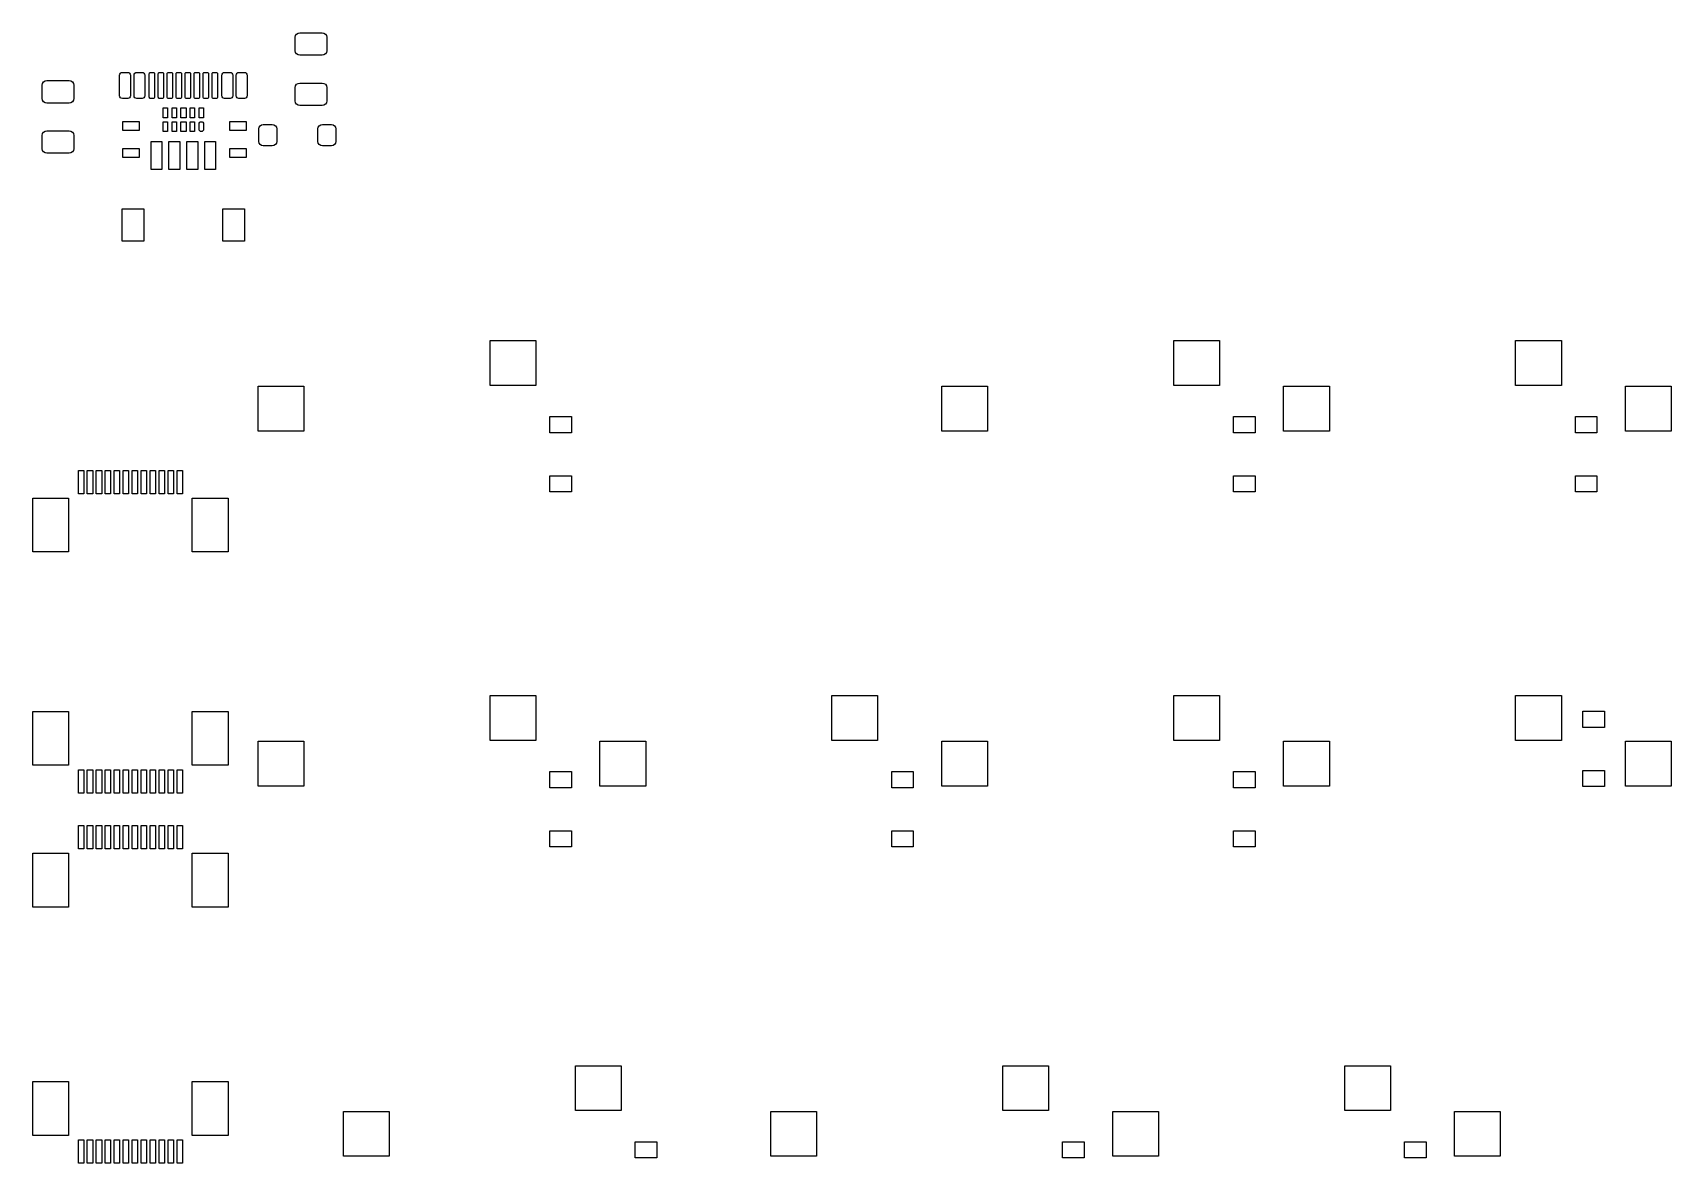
# Model space of a CAD drawing. Extents: x -21 to 350, y -103 to 34.
# Drawn here: x -20.9 to 70.4, y -39.5 to 23.5 of the extents above; entities that cross this region are included whole.
import ezdxf

# ---------------------------------------------------------------- set-up
doc = ezdxf.new("R2010")
doc.units = 0
doc.layers.add('BLACK', color=7, linetype='CONTINUOUS')

msp = doc.modelspace()

# ---------------------------------------------------------------- linework, layer by layer
at = {"layer": 'BLACK', "linetype": 'CONTINUOUS'}
for p, q in [((-6.286, 23.236), (-6.267, 23.3317)), ((-6.286, 22.486), (-6.286, 23.236)), ((-6.267, 23.3317), (-6.2128, 23.4128)), ((-6.2128, 23.4128), (-6.1317, 23.467)), ((-6.1317, 23.467), (-6.036, 23.486)), ((-6.036, 23.486), (-4.786, 23.486)), ((-4.786, 23.486), (-4.6903, 23.467)), ((-4.6903, 23.467), (-4.6092, 23.4128)), ((-4.6092, 23.4128), (-4.555, 23.3317)), ((-4.555, 23.3317), (-4.536, 23.236)), ((-4.536, 23.236), (-4.536, 22.486)), ((-6.267, 22.3903), (-6.286, 22.486)), ((-6.2128, 22.3092), (-6.267, 22.3903)), ((-6.1317, 22.255), (-6.2128, 22.3092)), ((-6.036, 22.236), (-6.1317, 22.255)), ((-4.786, 22.236), (-6.036, 22.236)), ((-4.6903, 22.255), (-4.786, 22.236)), ((-4.6092, 22.3092), (-4.6903, 22.255)), ((-4.555, 22.3903), (-4.6092, 22.3092)), ((-4.536, 22.486), (-4.555, 22.3903)), ((-16.073, 21.125), (-16.0616, 21.1824)), ((-16.073, 19.975), (-16.073, 21.125)), ((-16.0616, 21.1824), (-16.0291, 21.2311)), ((-16.0291, 21.2311), (-15.9804, 21.2636)), ((-15.9804, 21.2636), (-15.923, 21.275)), ((-15.923, 21.275), (-15.623, 21.275)), ((-15.623, 21.275), (-15.5656, 21.2636)), ((-15.5656, 21.2636), (-15.5169, 21.2311)), ((-15.5169, 21.2311), (-15.4844, 21.1824)), ((-15.4844, 21.1824), (-15.473, 21.125)), ((-15.473, 21.125), (-15.473, 19.975)), ((-15.273, 21.125), (-15.2616, 21.1824)), ((-15.273, 19.975), (-15.273, 21.125)), ((-15.2616, 21.1824), (-15.2291, 21.2311)), ((-15.2291, 21.2311), (-15.1804, 21.2636)), ((-15.1804, 21.2636), (-15.123, 21.275)), ((-15.123, 21.275), (-14.823, 21.275)), ((-14.823, 21.275), (-14.7656, 21.2636)), ((-14.7656, 21.2636), (-14.7169, 21.2311)), ((-14.7169, 21.2311), (-14.6844, 21.1824)), ((-14.6844, 21.1824), (-14.673, 21.125)), ((-14.673, 21.125), (-14.673, 19.975)), ((-14.423, 21.2), (-14.4173, 21.2287)), ((-14.423, 19.9), (-14.423, 21.2)), ((-14.4173, 21.2287), (-14.401, 21.253)), ((-14.401, 21.253), (-14.3767, 21.2693)), ((-14.3767, 21.2693), (-14.348, 21.275)), ((-14.348, 21.275), (-14.198, 21.275)), ((-14.198, 21.275), (-14.1693, 21.2693)), ((-14.1693, 21.2693), (-14.145, 21.253)), ((-14.145, 21.253), (-14.1287, 21.2287)), ((-14.1287, 21.2287), (-14.123, 21.2)), ((-14.123, 21.2), (-14.123, 19.9)), ((-13.923, 21.2), (-13.9173, 21.2287)), ((-13.923, 19.9), (-13.923, 21.2)), ((-13.9173, 21.2287), (-13.901, 21.253)), ((-13.901, 21.253), (-13.8767, 21.2693)), ((-13.8767, 21.2693), (-13.848, 21.275)), ((-13.848, 21.275), (-13.698, 21.275)), ((-13.698, 21.275), (-13.6693, 21.2693)), ((-13.6693, 21.2693), (-13.645, 21.253)), ((-13.645, 21.253), (-13.6287, 21.2287)), ((-13.6287, 21.2287), (-13.623, 21.2)), ((-13.623, 21.2), (-13.623, 19.9)), ((-13.423, 21.2), (-13.4173, 21.2287)), ((-13.423, 19.9), (-13.423, 21.2)), ((-13.4173, 21.2287), (-13.401, 21.253)), ((-13.401, 21.253), (-13.3767, 21.2693)), ((-13.3767, 21.2693), (-13.348, 21.275)), ((-13.348, 21.275), (-13.198, 21.275)), ((-13.198, 21.275), (-13.1693, 21.2693)), ((-13.1693, 21.2693), (-13.145, 21.253)), ((-13.145, 21.253), (-13.1287, 21.2287)), ((-13.1287, 21.2287), (-13.123, 21.2)), ((-13.123, 21.2), (-13.123, 19.9)), ((-12.927, 21.2), (-12.9213, 21.2287)), ((-12.927, 19.9), (-12.927, 21.2)), ((-12.9213, 21.2287), (-12.905, 21.253)), ((-12.905, 21.253), (-12.8807, 21.2693)), ((-12.8807, 21.2693), (-12.852, 21.275)), ((-12.852, 21.275), (-12.702, 21.275)), ((-12.702, 21.275), (-12.6733, 21.2693)), ((-12.6733, 21.2693), (-12.649, 21.253)), ((-12.649, 21.253), (-12.6327, 21.2287)), ((-12.6327, 21.2287), (-12.627, 21.2)), ((-12.627, 21.2), (-12.627, 19.9)), ((-12.423, 21.2), (-12.4173, 21.2287)), ((-12.423, 19.9), (-12.423, 21.2)), ((-12.4173, 21.2287), (-12.401, 21.253)), ((-12.401, 21.253), (-12.3767, 21.2693)), ((-12.3767, 21.2693), (-12.348, 21.275)), ((-12.348, 21.275), (-12.198, 21.275)), ((-12.198, 21.275), (-12.1693, 21.2693)), ((-12.1693, 21.2693), (-12.145, 21.253)), ((-12.145, 21.253), (-12.1287, 21.2287)), ((-12.1287, 21.2287), (-12.123, 21.2)), ((-12.123, 21.2), (-12.123, 19.9)), ((-11.923, 21.2), (-11.9173, 21.2287)), ((-11.923, 19.9), (-11.923, 21.2)), ((-11.9173, 21.2287), (-11.901, 21.253)), ((-11.901, 21.253), (-11.8767, 21.2693)), ((-11.8767, 21.2693), (-11.848, 21.275)), ((-11.848, 21.275), (-11.698, 21.275)), ((-11.698, 21.275), (-11.6693, 21.2693)), ((-11.6693, 21.2693), (-11.645, 21.253)), ((-11.645, 21.253), (-11.6287, 21.2287)), ((-11.6287, 21.2287), (-11.623, 21.2)), ((-11.623, 21.2), (-11.623, 19.9)), ((-11.423, 21.2), (-11.4173, 21.2287)), ((-11.423, 19.9), (-11.423, 21.2)), ((-11.4173, 21.2287), (-11.401, 21.253)), ((-11.401, 21.253), (-11.3767, 21.2693)), ((-11.3767, 21.2693), (-11.348, 21.275)), ((-11.348, 21.275), (-11.198, 21.275)), ((-11.198, 21.275), (-11.1693, 21.2693)), ((-11.1693, 21.2693), (-11.145, 21.253)), ((-11.145, 21.253), (-11.1287, 21.2287)), ((-11.1287, 21.2287), (-11.123, 21.2)), ((-11.123, 21.2), (-11.123, 19.9)), ((-10.923, 21.2), (-10.9173, 21.2287)), ((-10.923, 19.9), (-10.923, 21.2)), ((-10.9173, 21.2287), (-10.901, 21.253)), ((-10.901, 21.253), (-10.8767, 21.2693)), ((-10.8767, 21.2693), (-10.848, 21.275)), ((-10.848, 21.275), (-10.698, 21.275)), ((-10.698, 21.275), (-10.6693, 21.2693)), ((-10.6693, 21.2693), (-10.645, 21.253)), ((-10.645, 21.253), (-10.6287, 21.2287)), ((-10.6287, 21.2287), (-10.623, 21.2)), ((-10.623, 21.2), (-10.623, 19.9)), ((-10.373, 21.125), (-10.3616, 21.1824)), ((-10.373, 19.975), (-10.373, 21.125)), ((-10.3616, 21.1824), (-10.3291, 21.2311)), ((-10.3291, 21.2311), (-10.2804, 21.2636)), ((-10.2804, 21.2636), (-10.223, 21.275)), ((-10.223, 21.275), (-9.923, 21.275)), ((-9.923, 21.275), (-9.8656, 21.2636)), ((-9.8656, 21.2636), (-9.8169, 21.2311)), ((-9.8169, 21.2311), (-9.7844, 21.1824)), ((-9.7844, 21.1824), (-9.773, 21.125)), ((-9.773, 21.125), (-9.773, 19.975)), ((-9.573, 21.125), (-9.5616, 21.1824)), ((-9.573, 19.975), (-9.573, 21.125)), ((-9.5616, 21.1824), (-9.5291, 21.2311)), ((-9.5291, 21.2311), (-9.4804, 21.2636)), ((-9.4804, 21.2636), (-9.423, 21.275)), ((-9.423, 21.275), (-9.123, 21.275)), ((-9.123, 21.275), (-9.0656, 21.2636)), ((-9.0656, 21.2636), (-9.0169, 21.2311)), ((-9.0169, 21.2311), (-8.9844, 21.1824)), ((-8.9844, 21.1824), (-8.973, 21.125)), ((-8.973, 21.125), (-8.973, 19.975)), ((-20.383, 20.569), (-20.364, 20.6647)), ((-20.383, 19.819), (-20.383, 20.569)), ((-20.364, 20.6647), (-20.3098, 20.7458)), ((-20.3098, 20.7458), (-20.2287, 20.8)), ((-20.2287, 20.8), (-20.133, 20.819)), ((-20.133, 20.819), (-18.883, 20.819)), ((-18.883, 20.819), (-18.7873, 20.8)), ((-18.7873, 20.8), (-18.7062, 20.7458)), ((-18.7062, 20.7458), (-18.652, 20.6647)), ((-18.652, 20.6647), (-18.633, 20.569)), ((-18.633, 20.569), (-18.633, 19.819)), ((-6.286, 20.436), (-6.267, 20.5317)), ((-6.286, 19.686), (-6.286, 20.436)), ((-6.267, 20.5317), (-6.2128, 20.6128)), ((-6.2128, 20.6128), (-6.1317, 20.667)), ((-6.1317, 20.667), (-6.036, 20.686)), ((-6.036, 20.686), (-4.786, 20.686)), ((-4.786, 20.686), (-4.6903, 20.667)), ((-4.6903, 20.667), (-4.6092, 20.6128)), ((-4.6092, 20.6128), (-4.555, 20.5317)), ((-4.555, 20.5317), (-4.536, 20.436)), ((-4.536, 20.436), (-4.536, 19.686)), ((-20.364, 19.7233), (-20.383, 19.819)), ((-20.3098, 19.6422), (-20.364, 19.7233)), ((-20.2287, 19.588), (-20.3098, 19.6422)), ((-20.133, 19.569), (-20.2287, 19.588)), ((-18.883, 19.569), (-20.133, 19.569)), ((-18.7873, 19.588), (-18.883, 19.569)), ((-18.7062, 19.6422), (-18.7873, 19.588)), ((-18.652, 19.7233), (-18.7062, 19.6422)), ((-18.633, 19.819), (-18.652, 19.7233)), ((-16.0616, 19.9176), (-16.073, 19.975)), ((-16.0291, 19.8689), (-16.0616, 19.9176)), ((-15.9804, 19.8364), (-16.0291, 19.8689)), ((-15.923, 19.825), (-15.9804, 19.8364)), ((-15.623, 19.825), (-15.923, 19.825)), ((-15.5656, 19.8364), (-15.623, 19.825)), ((-15.5169, 19.8689), (-15.5656, 19.8364)), ((-15.4844, 19.9176), (-15.5169, 19.8689)), ((-15.473, 19.975), (-15.4844, 19.9176)), ((-15.2616, 19.9176), (-15.273, 19.975)), ((-15.2291, 19.8689), (-15.2616, 19.9176)), ((-15.1804, 19.8364), (-15.2291, 19.8689)), ((-15.123, 19.825), (-15.1804, 19.8364)), ((-14.823, 19.825), (-15.123, 19.825)), ((-14.7656, 19.8364), (-14.823, 19.825)), ((-14.7169, 19.8689), (-14.7656, 19.8364)), ((-14.6844, 19.9176), (-14.7169, 19.8689)), ((-14.673, 19.975), (-14.6844, 19.9176)), ((-14.4173, 19.8713), (-14.423, 19.9)), ((-14.401, 19.847), (-14.4173, 19.8713)), ((-14.3767, 19.8307), (-14.401, 19.847)), ((-14.348, 19.825), (-14.3767, 19.8307)), ((-14.198, 19.825), (-14.348, 19.825)), ((-14.1693, 19.8307), (-14.198, 19.825)), ((-14.145, 19.847), (-14.1693, 19.8307)), ((-14.1287, 19.8713), (-14.145, 19.847)), ((-14.123, 19.9), (-14.1287, 19.8713)), ((-13.9173, 19.8713), (-13.923, 19.9)), ((-13.901, 19.847), (-13.9173, 19.8713)), ((-13.8767, 19.8307), (-13.901, 19.847)), ((-13.848, 19.825), (-13.8767, 19.8307)), ((-13.698, 19.825), (-13.848, 19.825)), ((-13.6693, 19.8307), (-13.698, 19.825)), ((-13.645, 19.847), (-13.6693, 19.8307)), ((-13.648, 18.7516), (-13.648, 19.3016)), ((-13.648, 19.3016), (-13.398, 19.3016)), ((-13.6287, 19.8713), (-13.645, 19.847)), ((-13.623, 19.9), (-13.6287, 19.8713)), ((-13.4173, 19.8713), (-13.423, 19.9)), ((-13.401, 19.847), (-13.4173, 19.8713)), ((-13.3767, 19.8307), (-13.401, 19.847)), ((-13.398, 19.3016), (-13.398, 18.7516)), ((-13.348, 19.825), (-13.3767, 19.8307)), ((-13.198, 19.825), (-13.348, 19.825)), ((-13.1693, 19.8307), (-13.198, 19.825)), ((-13.145, 19.847), (-13.1693, 19.8307)), ((-13.148, 18.7516), (-13.148, 19.3016)), ((-13.148, 19.3016), (-12.898, 19.3016)), ((-13.1287, 19.8713), (-13.145, 19.847)), ((-13.123, 19.9), (-13.1287, 19.8713)), ((-12.9213, 19.8713), (-12.927, 19.9)), ((-12.905, 19.847), (-12.9213, 19.8713)), ((-12.8807, 19.8307), (-12.905, 19.847)), ((-12.898, 19.3016), (-12.898, 18.7516)), ((-12.852, 19.825), (-12.8807, 19.8307)), ((-12.702, 19.825), (-12.852, 19.825)), ((-12.6733, 19.8307), (-12.702, 19.825)), ((-12.649, 19.847), (-12.6733, 19.8307)), ((-12.673, 18.7516), (-12.673, 19.3016)), ((-12.673, 19.3016), (-12.373, 19.3016)), ((-12.6327, 19.8713), (-12.649, 19.847)), ((-12.627, 19.9), (-12.6327, 19.8713)), ((-12.4173, 19.8713), (-12.423, 19.9)), ((-12.401, 19.847), (-12.4173, 19.8713)), ((-12.3767, 19.8307), (-12.401, 19.847)), ((-12.348, 19.825), (-12.3767, 19.8307)), ((-12.373, 19.3016), (-12.373, 18.7516)), ((-12.198, 19.825), (-12.348, 19.825)), ((-12.1693, 19.8307), (-12.198, 19.825)), ((-12.145, 19.847), (-12.1693, 19.8307)), ((-12.148, 18.7516), (-12.148, 19.3016)), ((-12.148, 19.3016), (-11.898, 19.3016)), ((-12.1287, 19.8713), (-12.145, 19.847)), ((-12.123, 19.9), (-12.1287, 19.8713)), ((-11.9173, 19.8713), (-11.923, 19.9)), ((-11.901, 19.847), (-11.9173, 19.8713)), ((-11.8767, 19.8307), (-11.901, 19.847)), ((-11.898, 19.3016), (-11.898, 18.7516)), ((-11.848, 19.825), (-11.8767, 19.8307)), ((-11.698, 19.825), (-11.848, 19.825)), ((-11.6693, 19.8307), (-11.698, 19.825)), ((-11.645, 19.847), (-11.6693, 19.8307)), ((-11.648, 18.7516), (-11.648, 19.3016)), ((-11.648, 19.3016), (-11.398, 19.3016)), ((-11.6287, 19.8713), (-11.645, 19.847)), ((-11.623, 19.9), (-11.6287, 19.8713)), ((-11.4173, 19.8713), (-11.423, 19.9)), ((-11.401, 19.847), (-11.4173, 19.8713)), ((-11.3767, 19.8307), (-11.401, 19.847)), ((-11.398, 19.3016), (-11.398, 18.7516)), ((-11.348, 19.825), (-11.3767, 19.8307)), ((-11.198, 19.825), (-11.348, 19.825)), ((-11.1693, 19.8307), (-11.198, 19.825)), ((-11.145, 19.847), (-11.1693, 19.8307)), ((-11.1287, 19.8713), (-11.145, 19.847)), ((-11.123, 19.9), (-11.1287, 19.8713)), ((-10.9173, 19.8713), (-10.923, 19.9)), ((-10.901, 19.847), (-10.9173, 19.8713)), ((-10.8767, 19.8307), (-10.901, 19.847)), ((-10.848, 19.825), (-10.8767, 19.8307)), ((-10.698, 19.825), (-10.848, 19.825)), ((-10.6693, 19.8307), (-10.698, 19.825)), ((-10.645, 19.847), (-10.6693, 19.8307)), ((-10.6287, 19.8713), (-10.645, 19.847)), ((-10.623, 19.9), (-10.6287, 19.8713)), ((-10.3616, 19.9176), (-10.373, 19.975)), ((-10.3291, 19.8689), (-10.3616, 19.9176)), ((-10.2804, 19.8364), (-10.3291, 19.8689)), ((-10.223, 19.825), (-10.2804, 19.8364)), ((-9.923, 19.825), (-10.223, 19.825)), ((-9.8656, 19.8364), (-9.923, 19.825)), ((-9.8169, 19.8689), (-9.8656, 19.8364)), ((-9.7844, 19.9176), (-9.8169, 19.8689)), ((-9.773, 19.975), (-9.7844, 19.9176)), ((-9.5616, 19.9176), (-9.573, 19.975)), ((-9.5291, 19.8689), (-9.5616, 19.9176)), ((-9.4804, 19.8364), (-9.5291, 19.8689)), ((-9.423, 19.825), (-9.4804, 19.8364)), ((-9.123, 19.825), (-9.423, 19.825)), ((-9.0656, 19.8364), (-9.123, 19.825)), ((-9.0169, 19.8689), (-9.0656, 19.8364)), ((-8.9844, 19.9176), (-9.0169, 19.8689)), ((-8.973, 19.975), (-8.9844, 19.9176)), ((-6.267, 19.5903), (-6.286, 19.686)), ((-6.2128, 19.5092), (-6.267, 19.5903)), ((-6.1317, 19.455), (-6.2128, 19.5092)), ((-6.036, 19.436), (-6.1317, 19.455)), ((-4.786, 19.436), (-6.036, 19.436)), ((-4.6903, 19.455), (-4.786, 19.436)), ((-4.6092, 19.5092), (-4.6903, 19.455)), ((-4.555, 19.5903), (-4.6092, 19.5092)), ((-4.536, 19.686), (-4.555, 19.5903)), ((-15.894, 18.039), (-15.894, 18.539)), ((-15.894, 18.539), (-14.994, 18.539)), ((-14.994, 18.539), (-14.994, 18.039)), ((-13.398, 18.7516), (-13.648, 18.7516)), ((-13.648, 17.9816), (-13.648, 18.5316)), ((-13.648, 18.5316), (-13.398, 18.5316)), ((-13.398, 18.5316), (-13.398, 17.9816)), ((-12.898, 18.7516), (-13.148, 18.7516)), ((-13.148, 17.9816), (-13.148, 18.5316)), ((-13.148, 18.5316), (-12.898, 18.5316)), ((-12.898, 18.5316), (-12.898, 17.9816)), ((-12.373, 18.7516), (-12.673, 18.7516)), ((-12.673, 17.9816), (-12.673, 18.5316)), ((-12.673, 18.5316), (-12.373, 18.5316)), ((-12.373, 18.5316), (-12.373, 17.9816)), ((-11.898, 18.7516), (-12.148, 18.7516)), ((-12.148, 17.9816), (-12.148, 18.5316)), ((-12.148, 18.5316), (-11.898, 18.5316)), ((-11.898, 18.5316), (-11.898, 17.9816)), ((-11.398, 18.7516), (-11.648, 18.7516)), ((-11.648, 18.4066), (-11.6385, 18.4544)), ((-11.648, 18.1066), (-11.648, 18.4066)), ((-11.6385, 18.4544), (-11.6114, 18.495)), ((-11.6114, 18.495), (-11.5708, 18.5221)), ((-11.5708, 18.5221), (-11.523, 18.5316)), ((-11.523, 18.5316), (-11.4752, 18.5221)), ((-11.4752, 18.5221), (-11.4346, 18.495)), ((-11.4346, 18.495), (-11.4075, 18.4544)), ((-11.4075, 18.4544), (-11.398, 18.4066)), ((-11.398, 18.4066), (-11.398, 18.1066)), ((-9.925, 18.039), (-9.925, 18.539)), ((-9.925, 18.539), (-9.025, 18.539)), ((-9.025, 18.539), (-9.025, 18.039)), ((-8.304, 18.2237), (-8.2498, 18.3048)), ((-8.2498, 18.3048), (-8.1687, 18.359)), ((-8.1687, 18.359), (-8.073, 18.378)), ((-8.073, 18.378), (-7.573, 18.378)), ((-7.573, 18.378), (-7.4773, 18.359)), ((-7.4773, 18.359), (-7.3962, 18.3048)), ((-7.3962, 18.3048), (-7.342, 18.2237)), ((-5.004, 18.2237), (-4.9498, 18.3048)), ((-4.9498, 18.3048), (-4.8687, 18.359)), ((-4.8687, 18.359), (-4.773, 18.378)), ((-4.773, 18.378), (-4.273, 18.378)), ((-4.273, 18.378), (-4.1773, 18.359)), ((-4.1773, 18.359), (-4.0962, 18.3048)), ((-4.0962, 18.3048), (-4.042, 18.2237)), ((-20.383, 17.769), (-20.364, 17.8647)), ((-20.383, 17.019), (-20.383, 17.769)), ((-20.364, 17.8647), (-20.3098, 17.9458)), ((-20.3098, 17.9458), (-20.2287, 18)), ((-20.2287, 18), (-20.133, 18.019)), ((-20.133, 18.019), (-18.883, 18.019)), ((-18.883, 18.019), (-18.7873, 18)), ((-18.7873, 18), (-18.7062, 17.9458)), ((-18.7062, 17.9458), (-18.652, 17.8647)), ((-18.652, 17.8647), (-18.633, 17.769)), ((-18.633, 17.769), (-18.633, 17.019)), ((-14.994, 18.039), (-15.894, 18.039)), ((-14.325, 15.875), (-14.325, 17.425)), ((-14.325, 17.425), (-13.725, 17.425)), ((-13.725, 17.425), (-13.725, 15.875)), ((-13.398, 17.9816), (-13.648, 17.9816)), ((-13.325, 15.875), (-13.325, 17.425)), ((-13.325, 17.425), (-12.725, 17.425)), ((-12.898, 17.9816), (-13.148, 17.9816)), ((-12.725, 17.425), (-12.725, 15.875)), ((-12.373, 17.9816), (-12.673, 17.9816)), ((-12.325, 15.875), (-12.325, 17.425)), ((-12.325, 17.425), (-11.725, 17.425)), ((-11.898, 17.9816), (-12.148, 17.9816)), ((-11.725, 17.425), (-11.725, 15.875)), ((-11.6385, 18.0588), (-11.648, 18.1066)), ((-11.6114, 18.0182), (-11.6385, 18.0588)), ((-11.5708, 17.9911), (-11.6114, 18.0182)), ((-11.523, 17.9816), (-11.5708, 17.9911)), ((-11.4752, 17.9911), (-11.523, 17.9816)), ((-11.4346, 18.0182), (-11.4752, 17.9911)), ((-11.4075, 18.0588), (-11.4346, 18.0182)), ((-11.398, 18.1066), (-11.4075, 18.0588)), ((-11.325, 15.875), (-11.325, 17.425)), ((-11.325, 17.425), (-10.725, 17.425)), ((-10.725, 17.425), (-10.725, 15.875)), ((-9.025, 18.039), (-9.925, 18.039)), ((-8.323, 18.128), (-8.304, 18.2237)), ((-8.323, 17.428), (-8.323, 18.128)), ((-8.304, 17.3323), (-8.323, 17.428)), ((-7.342, 18.2237), (-7.323, 18.128)), ((-7.323, 17.428), (-7.342, 17.3323)), ((-7.323, 18.128), (-7.323, 17.428)), ((-5.023, 18.128), (-5.004, 18.2237)), ((-5.023, 17.428), (-5.023, 18.128)), ((-5.004, 17.3323), (-5.023, 17.428)), ((-4.042, 18.2237), (-4.023, 18.128)), ((-4.023, 17.428), (-4.042, 17.3323)), ((-4.023, 18.128), (-4.023, 17.428)), ((-20.364, 16.9233), (-20.383, 17.019)), ((-20.3098, 16.8422), (-20.364, 16.9233)), ((-20.2287, 16.788), (-20.3098, 16.8422)), ((-20.133, 16.769), (-20.2287, 16.788)), ((-18.883, 16.769), (-20.133, 16.769)), ((-18.7873, 16.788), (-18.883, 16.769)), ((-18.7062, 16.8422), (-18.7873, 16.788)), ((-18.652, 16.9233), (-18.7062, 16.8422)), ((-18.633, 17.019), (-18.652, 16.9233)), ((-15.894, 16.539), (-15.894, 17.039)), ((-15.894, 17.039), (-14.994, 17.039)), ((-14.994, 16.539), (-15.894, 16.539)), ((-14.994, 17.039), (-14.994, 16.539)), ((-9.925, 16.539), (-9.925, 17.039)), ((-9.925, 17.039), (-9.025, 17.039)), ((-9.025, 16.539), (-9.925, 16.539)), ((-9.025, 17.039), (-9.025, 16.539)), ((-8.2498, 17.2512), (-8.304, 17.3323)), ((-8.1687, 17.197), (-8.2498, 17.2512)), ((-8.073, 17.178), (-8.1687, 17.197)), ((-7.573, 17.178), (-8.073, 17.178)), ((-7.4773, 17.197), (-7.573, 17.178)), ((-7.3962, 17.2512), (-7.4773, 17.197)), ((-7.342, 17.3323), (-7.3962, 17.2512)), ((-4.9498, 17.2512), (-5.004, 17.3323)), ((-4.8687, 17.197), (-4.9498, 17.2512)), ((-4.773, 17.178), (-4.8687, 17.197)), ((-4.273, 17.178), (-4.773, 17.178)), ((-4.1773, 17.197), (-4.273, 17.178)), ((-4.0962, 17.2512), (-4.1773, 17.197)), ((-4.042, 17.3323), (-4.0962, 17.2512)), ((-13.725, 15.875), (-14.325, 15.875)), ((-12.725, 15.875), (-13.325, 15.875)), ((-11.725, 15.875), (-12.325, 15.875)), ((-10.725, 15.875), (-11.325, 15.875)), ((-15.925, 11.875), (-15.925, 13.675)), ((-15.925, 13.675), (-14.725, 13.675)), ((-14.725, 13.675), (-14.725, 11.875)), ((-10.325, 11.875), (-10.325, 13.675)), ((-10.325, 13.675), (-9.125, 13.675)), ((-9.125, 13.675), (-9.125, 11.875)), ((-14.725, 11.875), (-15.925, 11.875)), ((-9.125, 11.875), (-10.325, 11.875)), ((4.567, 3.83), (4.567, 6.33)), ((4.567, 6.33), (7.117, 6.33)), ((7.117, 6.33), (7.117, 3.83)), ((42.667, 3.83), (42.667, 6.33)), ((42.667, 6.33), (45.217, 6.33)), ((45.217, 6.33), (45.217, 3.83)), ((61.717, 3.83), (61.717, 6.33)), ((61.717, 6.33), (64.267, 6.33)), ((64.267, 6.33), (64.267, 3.83)), ((-8.36, 1.29), (-8.36, 3.79)), ((-8.36, 3.79), (-5.81, 3.79)), ((-5.81, 3.79), (-5.81, 1.29)), ((7.117, 3.83), (4.567, 3.83)), ((29.74, 1.29), (29.74, 3.79)), ((29.74, 3.79), (32.29, 3.79)), ((32.29, 3.79), (32.29, 1.29)), ((45.217, 3.83), (42.667, 3.83)), ((48.79, 1.29), (48.79, 3.79)), ((48.79, 3.79), (51.34, 3.79)), ((51.34, 3.79), (51.34, 1.29)), ((64.267, 3.83), (61.717, 3.83)), ((67.84, 1.29), (67.84, 3.79)), ((67.84, 3.79), (70.39, 3.79)), ((70.39, 3.79), (70.39, 1.29)), ((7.9, 1.2), (7.9, 2.1)), ((7.9, 2.1), (9.1, 2.1)), ((9.1, 2.1), (9.1, 1.2)), ((46, 1.2), (46, 2.1)), ((46, 2.1), (47.2, 2.1)), ((47.2, 2.1), (47.2, 1.2)), ((65.05, 1.2), (65.05, 2.1)), ((65.05, 2.1), (66.25, 2.1)), ((66.25, 2.1), (66.25, 1.2)), ((-5.81, 1.29), (-8.36, 1.29)), ((9.1, 1.2), (7.9, 1.2)), ((32.29, 1.29), (29.74, 1.29)), ((47.2, 1.2), (46, 1.2)), ((51.34, 1.29), (48.79, 1.29)), ((66.25, 1.2), (65.05, 1.2)), ((70.39, 1.29), (67.84, 1.29)), ((-18.375, -2.2), (-18.375, -0.9)), ((-18.375, -0.9), (-18.075, -0.9)), ((-18.075, -0.9), (-18.075, -2.2)), ((-17.875, -2.2), (-17.875, -0.9)), ((-17.875, -0.9), (-17.575, -0.9)), ((-17.575, -0.9), (-17.575, -2.2)), ((-17.375, -2.2), (-17.375, -0.9)), ((-17.375, -0.9), (-17.075, -0.9)), ((-17.075, -0.9), (-17.075, -2.2)), ((-16.875, -2.2), (-16.875, -0.9)), ((-16.875, -0.9), (-16.575, -0.9)), ((-16.575, -0.9), (-16.575, -2.2)), ((-16.375, -2.2), (-16.375, -0.9)), ((-16.375, -0.9), (-16.075, -0.9)), ((-16.075, -0.9), (-16.075, -2.2)), ((-15.875, -2.2), (-15.875, -0.9)), ((-15.875, -0.9), (-15.575, -0.9)), ((-15.575, -0.9), (-15.575, -2.2)), ((-15.375, -2.2), (-15.375, -0.9)), ((-15.375, -0.9), (-15.075, -0.9)), ((-15.075, -0.9), (-15.075, -2.2)), ((-14.875, -2.2), (-14.875, -0.9)), ((-14.875, -0.9), (-14.575, -0.9)), ((-14.575, -0.9), (-14.575, -2.2)), ((-14.375, -2.2), (-14.375, -0.9)), ((-14.375, -0.9), (-14.075, -0.9)), ((-14.075, -0.9), (-14.075, -2.2)), ((-13.875, -2.2), (-13.875, -0.9)), ((-13.875, -0.9), (-13.575, -0.9)), ((-13.575, -0.9), (-13.575, -2.2)), ((-13.375, -2.2), (-13.375, -0.9)), ((-13.375, -0.9), (-13.075, -0.9)), ((-13.075, -0.9), (-13.075, -2.2)), ((-12.875, -2.2), (-12.875, -0.9)), ((-12.875, -0.9), (-12.575, -0.9)), ((-12.575, -0.9), (-12.575, -2.2)), ((7.9, -2.1), (7.9, -1.2)), ((7.9, -1.2), (9.1, -1.2)), ((9.1, -1.2), (9.1, -2.1)), ((46, -2.1), (46, -1.2)), ((46, -1.2), (47.2, -1.2)), ((47.2, -1.2), (47.2, -2.1)), ((65.05, -2.1), (65.05, -1.2)), ((65.05, -1.2), (66.25, -1.2)), ((66.25, -1.2), (66.25, -2.1)), ((-20.915, -5.45), (-20.915, -2.45)), ((-20.915, -2.45), (-18.915, -2.45)), ((-18.915, -2.45), (-18.915, -5.45)), ((-18.075, -2.2), (-18.375, -2.2)), ((-17.575, -2.2), (-17.875, -2.2)), ((-17.075, -2.2), (-17.375, -2.2)), ((-16.575, -2.2), (-16.875, -2.2)), ((-16.075, -2.2), (-16.375, -2.2)), ((-15.575, -2.2), (-15.875, -2.2)), ((-15.075, -2.2), (-15.375, -2.2)), ((-14.575, -2.2), (-14.875, -2.2)), ((-14.075, -2.2), (-14.375, -2.2)), ((-13.575, -2.2), (-13.875, -2.2)), ((-13.075, -2.2), (-13.375, -2.2)), ((-12.575, -2.2), (-12.875, -2.2)), ((-12.035, -5.45), (-12.035, -2.45)), ((-12.035, -2.45), (-10.035, -2.45)), ((-10.035, -2.45), (-10.035, -5.45)), ((9.1, -2.1), (7.9, -2.1)), ((47.2, -2.1), (46, -2.1)), ((66.25, -2.1), (65.05, -2.1)), ((-18.915, -5.45), (-20.915, -5.45)), ((-10.035, -5.45), (-12.035, -5.45)), ((4.567, -15.955), (4.567, -13.455)), ((4.567, -13.455), (7.117, -13.455)), ((7.117, -13.455), (7.117, -15.955)), ((23.617, -15.955), (23.617, -13.455)), ((23.617, -13.455), (26.167, -13.455)), ((26.167, -13.455), (26.167, -15.955)), ((42.667, -15.955), (42.667, -13.455)), ((42.667, -13.455), (45.217, -13.455)), ((45.217, -13.455), (45.217, -15.955)), ((61.717, -15.955), (61.717, -13.455)), ((61.717, -13.455), (64.267, -13.455)), ((64.267, -13.455), (64.267, -15.955)), ((-20.915, -17.335), (-20.915, -14.335)), ((-20.915, -14.335), (-18.915, -14.335)), ((-18.915, -14.335), (-18.915, -17.335)), ((-12.035, -17.335), (-12.035, -14.335)), ((-12.035, -14.335), (-10.035, -14.335)), ((-10.035, -14.335), (-10.035, -17.335)), ((65.4665, -15.226), (65.4665, -14.326)), ((65.4665, -14.326), (66.6665, -14.326)), ((66.6665, -14.326), (66.6665, -15.226)), ((66.6665, -15.226), (65.4665, -15.226)), ((-8.36, -18.495), (-8.36, -15.995)), ((-8.36, -15.995), (-5.81, -15.995)), ((-5.81, -15.995), (-5.81, -18.495)), ((7.117, -15.955), (4.567, -15.955)), ((10.69, -18.495), (10.69, -15.995)), ((10.69, -15.995), (13.24, -15.995)), ((13.24, -15.995), (13.24, -18.495)), ((26.167, -15.955), (23.617, -15.955)), ((29.74, -18.495), (29.74, -15.995)), ((29.74, -15.995), (32.29, -15.995)), ((32.29, -15.995), (32.29, -18.495)), ((45.217, -15.955), (42.667, -15.955)), ((48.79, -18.495), (48.79, -15.995)), ((48.79, -15.995), (51.34, -15.995)), ((51.34, -15.995), (51.34, -18.495)), ((64.267, -15.955), (61.717, -15.955)), ((67.84, -18.495), (67.84, -15.995)), ((67.84, -15.995), (70.39, -15.995)), ((70.39, -15.995), (70.39, -18.495)), ((-18.915, -17.335), (-20.915, -17.335)), ((-10.035, -17.335), (-12.035, -17.335)), ((-18.375, -18.885), (-18.375, -17.585)), ((-18.375, -17.585), (-18.075, -17.585)), ((-18.075, -17.585), (-18.075, -18.885)), ((-17.875, -18.885), (-17.875, -17.585)), ((-17.875, -17.585), (-17.575, -17.585)), ((-17.575, -17.585), (-17.575, -18.885)), ((-17.375, -18.885), (-17.375, -17.585)), ((-17.375, -17.585), (-17.075, -17.585)), ((-17.075, -17.585), (-17.075, -18.885)), ((-16.875, -18.885), (-16.875, -17.585)), ((-16.875, -17.585), (-16.575, -17.585)), ((-16.575, -17.585), (-16.575, -18.885)), ((-16.375, -18.885), (-16.375, -17.585)), ((-16.375, -17.585), (-16.075, -17.585)), ((-16.075, -17.585), (-16.075, -18.885)), ((-15.875, -18.885), (-15.875, -17.585)), ((-15.875, -17.585), (-15.575, -17.585)), ((-15.575, -17.585), (-15.575, -18.885)), ((-15.375, -18.885), (-15.375, -17.585)), ((-15.375, -17.585), (-15.075, -17.585)), ((-15.075, -17.585), (-15.075, -18.885)), ((-14.875, -18.885), (-14.875, -17.585)), ((-14.875, -17.585), (-14.575, -17.585)), ((-14.575, -17.585), (-14.575, -18.885)), ((-14.375, -18.885), (-14.375, -17.585)), ((-14.375, -17.585), (-14.075, -17.585)), ((-14.075, -17.585), (-14.075, -18.885)), ((-13.875, -18.885), (-13.875, -17.585)), ((-13.875, -17.585), (-13.575, -17.585)), ((-13.575, -17.585), (-13.575, -18.885)), ((-13.375, -18.885), (-13.375, -17.585)), ((-13.375, -17.585), (-13.075, -17.585)), ((-13.075, -17.585), (-13.075, -18.885)), ((-12.875, -18.885), (-12.875, -17.585)), ((-12.875, -17.585), (-12.575, -17.585)), ((-12.575, -17.585), (-12.575, -18.885)), ((7.9, -18.585), (7.9, -17.685)), ((7.9, -17.685), (9.1, -17.685)), ((9.1, -17.685), (9.1, -18.585)), ((26.95, -18.585), (26.95, -17.685)), ((26.95, -17.685), (28.15, -17.685)), ((28.15, -17.685), (28.15, -18.585)), ((46, -18.585), (46, -17.685)), ((46, -17.685), (47.2, -17.685)), ((47.2, -17.685), (47.2, -18.585)), ((65.4665, -18.526), (65.4665, -17.626)), ((65.4665, -17.626), (66.6665, -17.626)), ((66.6665, -17.626), (66.6665, -18.526)), ((-18.075, -18.885), (-18.375, -18.885)), ((-17.575, -18.885), (-17.875, -18.885)), ((-17.075, -18.885), (-17.375, -18.885)), ((-16.575, -18.885), (-16.875, -18.885)), ((-16.075, -18.885), (-16.375, -18.885)), ((-15.575, -18.885), (-15.875, -18.885)), ((-15.075, -18.885), (-15.375, -18.885)), ((-14.575, -18.885), (-14.875, -18.885)), ((-14.075, -18.885), (-14.375, -18.885)), ((-13.575, -18.885), (-13.875, -18.885)), ((-13.075, -18.885), (-13.375, -18.885)), ((-12.575, -18.885), (-12.875, -18.885)), ((-5.81, -18.495), (-8.36, -18.495)), ((9.1, -18.585), (7.9, -18.585)), ((13.24, -18.495), (10.69, -18.495)), ((28.15, -18.585), (26.95, -18.585)), ((32.29, -18.495), (29.74, -18.495)), ((47.2, -18.585), (46, -18.585)), ((51.34, -18.495), (48.79, -18.495)), ((66.6665, -18.526), (65.4665, -18.526)), ((70.39, -18.495), (67.84, -18.495)), ((-18.375, -21.985), (-18.375, -20.685)), ((-18.375, -20.685), (-18.075, -20.685)), ((-18.075, -20.685), (-18.075, -21.985)), ((-17.875, -21.985), (-17.875, -20.685)), ((-17.875, -20.685), (-17.575, -20.685)), ((-17.575, -20.685), (-17.575, -21.985)), ((-17.375, -21.985), (-17.375, -20.685)), ((-17.375, -20.685), (-17.075, -20.685)), ((-17.075, -20.685), (-17.075, -21.985)), ((-16.875, -21.985), (-16.875, -20.685)), ((-16.875, -20.685), (-16.575, -20.685)), ((-16.575, -20.685), (-16.575, -21.985)), ((-16.375, -21.985), (-16.375, -20.685)), ((-16.375, -20.685), (-16.075, -20.685)), ((-16.075, -20.685), (-16.075, -21.985)), ((-15.875, -21.985), (-15.875, -20.685)), ((-15.875, -20.685), (-15.575, -20.685)), ((-15.575, -20.685), (-15.575, -21.985)), ((-15.375, -21.985), (-15.375, -20.685)), ((-15.375, -20.685), (-15.075, -20.685)), ((-15.075, -20.685), (-15.075, -21.985)), ((-14.875, -21.985), (-14.875, -20.685)), ((-14.875, -20.685), (-14.575, -20.685)), ((-14.575, -20.685), (-14.575, -21.985)), ((-14.375, -21.985), (-14.375, -20.685)), ((-14.375, -20.685), (-14.075, -20.685)), ((-14.075, -20.685), (-14.075, -21.985)), ((-13.875, -21.985), (-13.875, -20.685)), ((-13.875, -20.685), (-13.575, -20.685)), ((-13.575, -20.685), (-13.575, -21.985)), ((-13.375, -21.985), (-13.375, -20.685)), ((-13.375, -20.685), (-13.075, -20.685)), ((-13.075, -20.685), (-13.075, -21.985)), ((-12.875, -21.985), (-12.875, -20.685)), ((-12.875, -20.685), (-12.575, -20.685)), ((-12.575, -20.685), (-12.575, -21.985)), ((7.9, -21.885), (7.9, -20.985)), ((7.9, -20.985), (9.1, -20.985)), ((9.1, -20.985), (9.1, -21.885)), ((26.95, -21.885), (26.95, -20.985)), ((26.95, -20.985), (28.15, -20.985)), ((28.15, -20.985), (28.15, -21.885)), ((46, -21.885), (46, -20.985)), ((46, -20.985), (47.2, -20.985)), ((47.2, -20.985), (47.2, -21.885)), ((9.1, -21.885), (7.9, -21.885)), ((28.15, -21.885), (26.95, -21.885)), ((47.2, -21.885), (46, -21.885)), ((-20.915, -25.235), (-20.915, -22.235)), ((-20.915, -22.235), (-18.915, -22.235)), ((-18.915, -22.235), (-18.915, -25.235)), ((-18.075, -21.985), (-18.375, -21.985)), ((-17.575, -21.985), (-17.875, -21.985)), ((-17.075, -21.985), (-17.375, -21.985)), ((-16.575, -21.985), (-16.875, -21.985)), ((-16.075, -21.985), (-16.375, -21.985)), ((-15.575, -21.985), (-15.875, -21.985)), ((-15.075, -21.985), (-15.375, -21.985)), ((-14.575, -21.985), (-14.875, -21.985)), ((-14.075, -21.985), (-14.375, -21.985)), ((-13.575, -21.985), (-13.875, -21.985)), ((-13.075, -21.985), (-13.375, -21.985)), ((-12.575, -21.985), (-12.875, -21.985)), ((-12.035, -25.235), (-12.035, -22.235)), ((-12.035, -22.235), (-10.035, -22.235)), ((-10.035, -22.235), (-10.035, -25.235)), ((-18.915, -25.235), (-20.915, -25.235)), ((-10.035, -25.235), (-12.035, -25.235)), ((9.3295, -36.5833), (9.3295, -34.0833)), ((9.3295, -34.0833), (11.8795, -34.0833)), ((11.8795, -34.0833), (11.8795, -36.5833)), ((33.142, -36.5833), (33.142, -34.0833)), ((33.142, -34.0833), (35.692, -34.0833)), ((35.692, -34.0833), (35.692, -36.5833)), ((52.192, -36.5833), (52.192, -34.0833)), ((52.192, -34.0833), (54.742, -34.0833)), ((54.742, -34.0833), (54.742, -36.5833)), ((-20.915, -37.9633), (-20.915, -34.9633)), ((-20.915, -34.9633), (-18.915, -34.9633)), ((-18.915, -34.9633), (-18.915, -37.9633)), ((-12.035, -37.9633), (-12.035, -34.9633)), ((-12.035, -34.9633), (-10.035, -34.9633)), ((-10.035, -34.9633), (-10.035, -37.9633)), ((-3.5975, -39.1233), (-3.5975, -36.6233)), ((-3.5975, -36.6233), (-1.0475, -36.6233)), ((-1.0475, -36.6233), (-1.0475, -39.1233)), ((11.8795, -36.5833), (9.3295, -36.5833)), ((20.215, -39.1233), (20.215, -36.6233)), ((20.215, -36.6233), (22.765, -36.6233)), ((22.765, -36.6233), (22.765, -39.1233)), ((35.692, -36.5833), (33.142, -36.5833)), ((39.265, -39.1233), (39.265, -36.6233)), ((39.265, -36.6233), (41.815, -36.6233)), ((41.815, -36.6233), (41.815, -39.1233)), ((54.742, -36.5833), (52.192, -36.5833)), ((58.315, -39.1233), (58.315, -36.6233)), ((58.315, -36.6233), (60.865, -36.6233)), ((60.865, -36.6233), (60.865, -39.1233)), ((-18.915, -37.9633), (-20.915, -37.9633)), ((-18.375, -39.5133), (-18.375, -38.2133)), ((-18.375, -38.2133), (-18.075, -38.2133)), ((-18.075, -38.2133), (-18.075, -39.5133)), ((-17.875, -39.5133), (-17.875, -38.2133)), ((-17.875, -38.2133), (-17.575, -38.2133)), ((-17.575, -38.2133), (-17.575, -39.5133)), ((-17.375, -39.5133), (-17.375, -38.2133)), ((-17.375, -38.2133), (-17.075, -38.2133)), ((-17.075, -38.2133), (-17.075, -39.5133)), ((-16.875, -39.5133), (-16.875, -38.2133)), ((-16.875, -38.2133), (-16.575, -38.2133)), ((-16.575, -38.2133), (-16.575, -39.5133)), ((-16.375, -39.5133), (-16.375, -38.2133)), ((-16.375, -38.2133), (-16.075, -38.2133)), ((-16.075, -38.2133), (-16.075, -39.5133)), ((-15.875, -39.5133), (-15.875, -38.2133)), ((-15.875, -38.2133), (-15.575, -38.2133)), ((-15.575, -38.2133), (-15.575, -39.5133)), ((-15.375, -39.5133), (-15.375, -38.2133)), ((-15.375, -38.2133), (-15.075, -38.2133)), ((-15.075, -38.2133), (-15.075, -39.5133)), ((-14.875, -39.5133), (-14.875, -38.2133)), ((-14.875, -38.2133), (-14.575, -38.2133)), ((-14.575, -38.2133), (-14.575, -39.5133)), ((-14.375, -39.5133), (-14.375, -38.2133)), ((-14.375, -38.2133), (-14.075, -38.2133)), ((-14.075, -38.2133), (-14.075, -39.5133)), ((-13.875, -39.5133), (-13.875, -38.2133)), ((-13.875, -38.2133), (-13.575, -38.2133)), ((-13.575, -38.2133), (-13.575, -39.5133)), ((-13.375, -39.5133), (-13.375, -38.2133)), ((-13.375, -38.2133), (-13.075, -38.2133)), ((-13.075, -38.2133), (-13.075, -39.5133)), ((-12.875, -39.5133), (-12.875, -38.2133)), ((-12.875, -38.2133), (-12.575, -38.2133)), ((-12.575, -38.2133), (-12.575, -39.5133)), ((-10.035, -37.9633), (-12.035, -37.9633)), ((12.6625, -39.2133), (12.6625, -38.3133)), ((12.6625, -38.3133), (13.8625, -38.3133)), ((13.8625, -38.3133), (13.8625, -39.2133)), ((36.475, -39.2133), (36.475, -38.3133)), ((36.475, -38.3133), (37.675, -38.3133)), ((37.675, -38.3133), (37.675, -39.2133)), ((55.525, -39.2133), (55.525, -38.3133)), ((55.525, -38.3133), (56.725, -38.3133)), ((56.725, -38.3133), (56.725, -39.2133)), ((-1.0475, -39.1233), (-3.5975, -39.1233)), ((13.8625, -39.2133), (12.6625, -39.2133)), ((22.765, -39.1233), (20.215, -39.1233)), ((37.675, -39.2133), (36.475, -39.2133)), ((41.815, -39.1233), (39.265, -39.1233)), ((56.725, -39.2133), (55.525, -39.2133)), ((60.865, -39.1233), (58.315, -39.1233)), ((-18.075, -39.5133), (-18.375, -39.5133)), ((-17.575, -39.5133), (-17.875, -39.5133)), ((-17.075, -39.5133), (-17.375, -39.5133)), ((-16.575, -39.5133), (-16.875, -39.5133)), ((-16.075, -39.5133), (-16.375, -39.5133)), ((-15.575, -39.5133), (-15.875, -39.5133)), ((-15.075, -39.5133), (-15.375, -39.5133)), ((-14.575, -39.5133), (-14.875, -39.5133)), ((-14.075, -39.5133), (-14.375, -39.5133)), ((-13.575, -39.5133), (-13.875, -39.5133)), ((-13.075, -39.5133), (-13.375, -39.5133)), ((-12.575, -39.5133), (-12.875, -39.5133))]:
    msp.add_line(p, q, dxfattribs=at)

doc.saveas('drawing.dxf')
